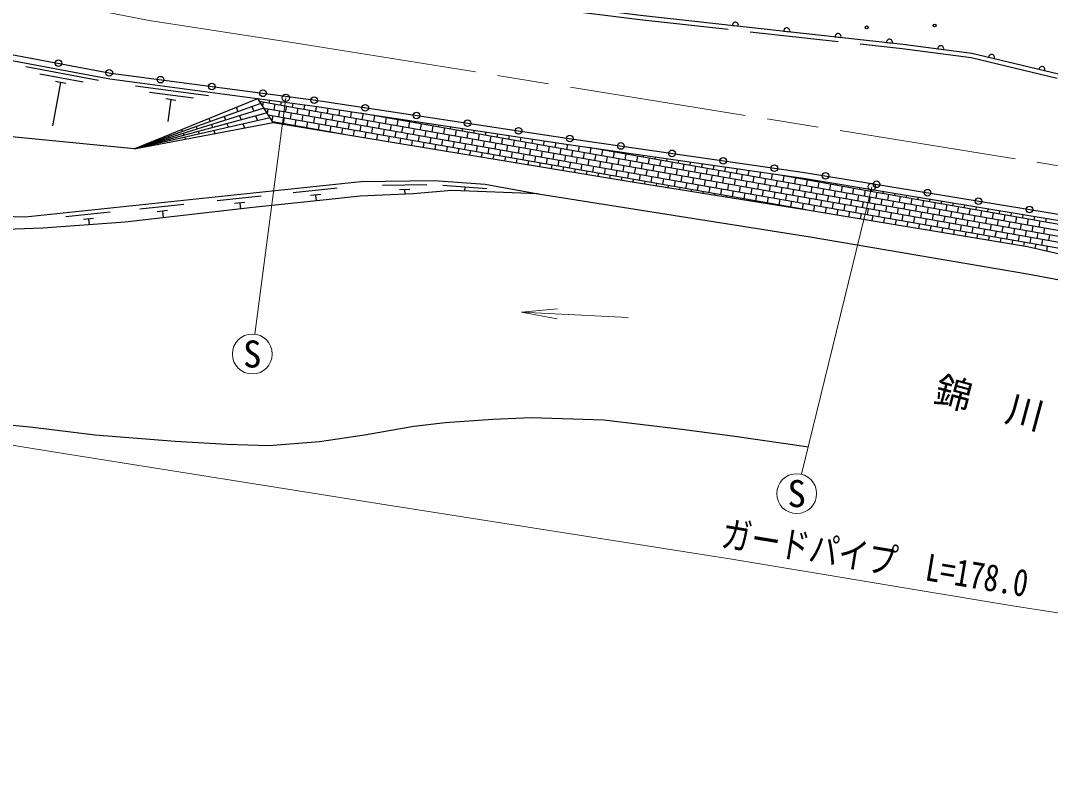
# Model space of a CAD drawing. Units: millimetres, scale not verified. Extents: x 40000 to 680000, y 20000 to 380000.
# Drawn here: x 401316 to 471056, y 259345 to 310804 of the extents above; entities that cross this region are included whole.
import ezdxf
from ezdxf.enums import TextEntityAlignment as Align

# ---------------------------------------------------------------- set-up
doc = ezdxf.new("R2010")
doc.units = ezdxf.units.MM
doc.header["$LTSCALE"] = 1000
doc.linetypes.add('CHAIN', pattern=[18.5, 12, -1.5, 3.5, -1.5])
doc.linetypes.add('DASHED', pattern=[7.5, 6, -1.5])
for name, color, linetype, lineweight in [('M-BGD', 7, 'Continuous', 25), ('M-BMK', 2, 'CHAIN', 13), ('M-BMK-HTXT', 7, 'Continuous', 13), ('M-STR-HTXT', 7, 'Continuous', 13), ('M-STR-STRC', 7, 'Continuous', 25)]:
    doc.layers.add(name, color=color, linetype=linetype, lineweight=lineweight)
doc.styles.add('ＭＳ ゴシック', font='')
doc.styles.get('ＭＳ ゴシック').set_extended_font_data('MS Gothic')

msp = doc.modelspace()

# ---------------------------------------------------------------- linework, layer by layer
at = {"layer": 'M-BGD'}
for p, q in [((449517, 310483), (449916, 310439)), ((452996, 310099), (453395, 310054)), ((456475, 309714), (456874, 309670)), ((459954, 309329), (460353, 309285)), ((463427, 308897), (463825, 308844)), ((466875, 308322), (467265, 308228)), ((406595, 306745), (401680, 307666)), ((405557, 306635), (402608, 307187)), ((470279, 307507), (470669, 307414)), ((404027, 306616), (403475, 303666)), ((404371, 306551), (403683, 306680)), ((414049, 305714), (409093, 306373)), ((409010, 302120), (417377, 305523)), ((413018, 305548), (410044, 305944)), ((411838, 305403), (411145, 305495)), ((418420, 303904), (417377, 305523)), ((417391, 305501), (417394, 305521)), ((417585, 305199), (409010, 302120)), ((417794, 304875), (409010, 302120)), ((411492, 305449), (411294, 303962)), ((415918, 304930), (416035, 304642)), ((416977, 304981), (417107, 304660)), ((417493, 305342), (419204, 305040)), ((417710, 305006), (417761, 305295)), ((417789, 304884), (419152, 304643)), ((418029, 304511), (418085, 304831)), ((418155, 305225), (418188, 305415)), ((418479, 304762), (418548, 305156)), ((418942, 305086), (418982, 305309)), ((419204, 305040), (458615, 298091)), ((419267, 304623), (419336, 305017)), ((419730, 304947), (419775, 305204)), ((420055, 304484), (420124, 304878)), ((420518, 304809), (420569, 305098)), ((421306, 304670), (421362, 304990)), ((422094, 304531), (422154, 304871)), ((418003, 304551), (409010, 302120)), ((418212, 304228), (409010, 302120)), ((414065, 304176), (414151, 303966)), ((415093, 304304), (415192, 304059)), ((416150, 304360), (416263, 304081)), ((417235, 304344), (417362, 304033)), ((418084, 304425), (419100, 304246)), ((418348, 304017), (418410, 304368)), ((418803, 304299), (418873, 304692)), ((419100, 304246), (454528, 297999)), ((419128, 303835), (419197, 304229)), ((419152, 304643), (458520, 297702)), ((419591, 304160), (419661, 304554)), ((419916, 303696), (419985, 304090)), ((420379, 304021), (420449, 304415)), ((420843, 304345), (420912, 304739)), ((421167, 303882), (421236, 304276)), ((421630, 304206), (421700, 304600)), ((421955, 303743), (422024, 304137)), ((422418, 304067), (422488, 304461)), ((422882, 304392), (422945, 304752)), ((423206, 303928), (423276, 304322)), ((423669, 304253), (423736, 304633)), ((423994, 303789), (424063, 304183)), ((424305, 304547), (458710, 298480)), ((424457, 304114), (424527, 304508)), ((424921, 304438), (424923, 304454)), ((425245, 303975), (425315, 304369)), ((425709, 304299), (425715, 304334)), ((426033, 303836), (426102, 304230)), ((426496, 304161), (426506, 304215)), ((426821, 303697), (426890, 304091)), ((427284, 304022), (427297, 304096)), ((412212, 303423), (412267, 303290)), ((413209, 303628), (413277, 303459)), ((414235, 303759), (414318, 303555)), ((415290, 303818), (415387, 303581)), ((416374, 303807), (416484, 303537)), ((418380, 303967), (419048, 303849)), ((418725, 303853), (418734, 303905)), ((419048, 303849), (423472, 303069)), ((419514, 303723), (419522, 303766)), ((420304, 303593), (420310, 303627)), ((420704, 303557), (420773, 303951)), ((421093, 303462), (421098, 303488)), ((421491, 303418), (421561, 303812)), ((422279, 303279), (422349, 303673)), ((422743, 303604), (422812, 303998)), ((423067, 303141), (423137, 303534)), ((423531, 303465), (423600, 303859)), ((423856, 303006), (423924, 303396)), ((424318, 303326), (424388, 303720)), ((424782, 303651), (424851, 304044)), ((425106, 303187), (425176, 303581)), ((425570, 303512), (425639, 303906)), ((425894, 303048), (425964, 303442)), ((426357, 303373), (426427, 303767)), ((427145, 303234), (427215, 303628)), ((427609, 303558), (427678, 303952)), ((427933, 303095), (428003, 303489)), ((428072, 303883), (428089, 303977)), ((428397, 303419), (428466, 303813)), ((428860, 303744), (428880, 303857)), ((429184, 303280), (429254, 303674)), ((429648, 303605), (429671, 303738)), ((429972, 303142), (430042, 303535)), ((430436, 303466), (430463, 303619)), ((430760, 303003), (430830, 303397)), ((431223, 303327), (431254, 303500)), ((432011, 303188), (432045, 303380)), ((411325, 302952), (411362, 302858)), ((411400, 302767), (411437, 302676)), ((412320, 303159), (412372, 303029)), ((412424, 302902), (412475, 302777)), ((413345, 303292), (413412, 303128)), ((414399, 303355), (414480, 303157)), ((421882, 303332), (421885, 303349)), ((422672, 303201), (422673, 303210)), ((423461, 303071), (423461, 303071)), ((424645, 302875), (424712, 303257)), ((425434, 302745), (425500, 303118)), ((426224, 302615), (426288, 302979)), ((426682, 302909), (426751, 303303)), ((427013, 302484), (427076, 302840)), ((427470, 302770), (427539, 303164)), ((427802, 302354), (427864, 302701)), ((428258, 302631), (428327, 303025)), ((428721, 302956), (428790, 303350)), ((429045, 302493), (429115, 302887)), ((429509, 302817), (429578, 303211)), ((429833, 302354), (429903, 302748)), ((430297, 302678), (430366, 303072)), ((431085, 302539), (431154, 302933)), ((431548, 302864), (431617, 303258)), ((431872, 302400), (431942, 302794)), ((432336, 302725), (432405, 303119)), ((432799, 303049), (432836, 303261)), ((433124, 302586), (433193, 302980)), ((433587, 302910), (433628, 303142)), ((433911, 302447), (433981, 302841)), ((434375, 302771), (434419, 303023)), ((434699, 302308), (434769, 302702)), ((435163, 302632), (435210, 302903)), ((435951, 302494), (436002, 302784)), ((409441, 302275), (409448, 302258)), ((409455, 302241), (409461, 302224)), ((410360, 302670), (410383, 302613)), ((410405, 302558), (410427, 302504)), ((410449, 302450), (410470, 302397)), ((428592, 302223), (428652, 302562)), ((429381, 302093), (429439, 302423)), ((430171, 301963), (430227, 302284)), ((430621, 302215), (430691, 302609)), ((430960, 301832), (431015, 302145)), ((431409, 302076), (431478, 302470)), ((431749, 301702), (431803, 302006)), ((432197, 301937), (432266, 302331)), ((432660, 302261), (432730, 302655)), ((432985, 301798), (433054, 302192)), ((433448, 302122), (433518, 302516)), ((433773, 301659), (433842, 302053)), ((434236, 301984), (434305, 302377)), ((435024, 301845), (435093, 302239)), ((435487, 302169), (435557, 302563)), ((435812, 301706), (435881, 302100)), ((436275, 302030), (436344, 302424)), ((436738, 302355), (436793, 302665)), ((437063, 301891), (437132, 302285)), ((437526, 302216), (437584, 302545)), ((437851, 301752), (437920, 302146)), ((438314, 302077), (438376, 302427)), ((438639, 301613), (438708, 302007)), ((439102, 301938), (439168, 302313)), ((439786, 302223), (458806, 298870)), ((439890, 301799), (439959, 302193)), ((440353, 302123), (440356, 302141)), ((440678, 301660), (440747, 302054)), ((441141, 301984), (441148, 302027)), ((432539, 301571), (432591, 301867)), ((433328, 301441), (433379, 301729)), ((434117, 301311), (434166, 301590)), ((434560, 301520), (434630, 301914)), ((434907, 301180), (434954, 301451)), ((435348, 301381), (435418, 301775)), ((435696, 301050), (435742, 301312)), ((436136, 301242), (436206, 301636)), ((436599, 301567), (436669, 301961)), ((436924, 301103), (436993, 301497)), ((437387, 301428), (437457, 301822)), ((437712, 300964), (437781, 301358)), ((438175, 301289), (438245, 301683)), ((438963, 301150), (439032, 301544)), ((439426, 301474), (439496, 301868)), ((439751, 301011), (439820, 301405)), ((440214, 301336), (440284, 301729)), ((441002, 301197), (441072, 301591)), ((441465, 301521), (441535, 301915)), ((441790, 301058), (441859, 301452)), ((441929, 301846), (441941, 301912)), ((442253, 301382), (442323, 301776)), ((442578, 300919), (442647, 301313)), ((442717, 301707), (442733, 301798)), ((443041, 301243), (443111, 301637)), ((443505, 301568), (443525, 301684)), ((443829, 301104), (443898, 301498)), ((444292, 301429), (444317, 301569)), ((444617, 300965), (444686, 301359)), ((445080, 301290), (445109, 301455)), ((445868, 301151), (445902, 301341)), ((436485, 300919), (436530, 301173)), ((437275, 300789), (437318, 301034)), ((438064, 300659), (438106, 300895)), ((438500, 300826), (438569, 301219)), ((438853, 300528), (438894, 300756)), ((439287, 300687), (439357, 301081)), ((439643, 300398), (439681, 300617)), ((440075, 300548), (440145, 300942)), ((440539, 300872), (440608, 301266)), ((440863, 300409), (440933, 300803)), ((441327, 300733), (441396, 301127)), ((441651, 300270), (441720, 300664)), ((442114, 300594), (442184, 300988)), ((442902, 300455), (442972, 300849)), ((443366, 300780), (443435, 301174)), ((443690, 300317), (443760, 300710)), ((444153, 300641), (444223, 301035)), ((444941, 300502), (445011, 300896)), ((445405, 300827), (445474, 301220)), ((445729, 300363), (445799, 300757)), ((446193, 300688), (446262, 301082)), ((446517, 300224), (446586, 300618)), ((446656, 301012), (446694, 301227)), ((446980, 300549), (447050, 300943)), ((447444, 300873), (447486, 301112)), ((447768, 300410), (447838, 300804)), ((448232, 300734), (448278, 300998)), ((448556, 300271), (448626, 300665)), ((449019, 300595), (449070, 300884)), ((449807, 300456), (449862, 300769)), ((450595, 300317), (450655, 300655)), ((440432, 300267), (440469, 300478)), ((441221, 300137), (441257, 300339)), ((442011, 300007), (442045, 300200)), ((442439, 300131), (442508, 300525)), ((442800, 299877), (442833, 300062)), ((443227, 299992), (443296, 300386)), ((443590, 299751), (443621, 299923)), ((444015, 299853), (444084, 300247)), ((444478, 300178), (444547, 300572)), ((444802, 299714), (444872, 300108)), ((445266, 300039), (445335, 300433)), ((445590, 299575), (445660, 299969)), ((446054, 299900), (446123, 300294)), ((446841, 299761), (446911, 300155)), ((447305, 300085), (447374, 300479)), ((447629, 299622), (447699, 300016)), ((448093, 299946), (448162, 300340)), ((448881, 299807), (448950, 300201)), ((449344, 300132), (449413, 300526)), ((449668, 299669), (449738, 300062)), ((450132, 299993), (450201, 300387)), ((450456, 299530), (450526, 299924)), ((450920, 299854), (450989, 300248)), ((451383, 300179), (451447, 300541)), ((451707, 299715), (451777, 300109)), ((452171, 300040), (452239, 300426)), ((452475, 300392), (458901, 299259)), ((452495, 299576), (452565, 299970)), ((452634, 300364), (452635, 300369)), ((452959, 299901), (453028, 300295)), ((453422, 300225), (453427, 300255)), ((453747, 299762), (453816, 300156)), ((454210, 300086), (454219, 300140)), ((454534, 299623), (454604, 300017)), ((454998, 299947), (455009, 300013)), ((422755, 299446), (419771, 299131)), ((428819, 299670), (425819, 299634)), ((427673, 299356), (426973, 299348)), ((427323, 299352), (427327, 299052)), ((432898, 299420), (429906, 299634)), ((431402, 299527), (431383, 299263)), ((444380, 299624), (444408, 299784)), ((445170, 299498), (445196, 299645)), ((445960, 299371), (445984, 299506)), ((446378, 299436), (446448, 299830)), ((446750, 299245), (446772, 299367)), ((447166, 299297), (447235, 299691)), ((447540, 299118), (447560, 299228)), ((447954, 299159), (448023, 299552)), ((448417, 299483), (448487, 299877)), ((448742, 299020), (448811, 299414)), ((449205, 299344), (449274, 299738)), ((449529, 298881), (449599, 299275)), ((449993, 299205), (450062, 299599)), ((450781, 299066), (450850, 299460)), ((451244, 299391), (451314, 299785)), ((451569, 298927), (451638, 299321)), ((452032, 299252), (452101, 299646)), ((452820, 299113), (452889, 299507)), ((453283, 299437), (453353, 299831)), ((453608, 298974), (453677, 299368)), ((454071, 299298), (454140, 299692)), ((454395, 298835), (454465, 299229)), ((454859, 299159), (454928, 299553)), ((455322, 299484), (455392, 299878)), ((455647, 299021), (455716, 299415)), ((455786, 299808), (455799, 299883)), ((456110, 299345), (456180, 299739)), ((456435, 298882), (456504, 299276)), ((456573, 299670), (456588, 299753)), ((456898, 299206), (456967, 299600)), ((457361, 299531), (457378, 299623)), ((457686, 299067), (457755, 299461)), ((458149, 299392), (458167, 299493)), ((458474, 298928), (458543, 299322)), ((458901, 299259), (472291, 296898)), ((458937, 299253), (458944, 299294)), ((459725, 299114), (459746, 299233)), ((417618, 298904), (414635, 298589)), ((421643, 299027), (420947, 298954)), ((421295, 298990), (421337, 298586)), ((448331, 298992), (448348, 299089)), ((449121, 298865), (449136, 298950)), ((449911, 298739), (449923, 298811)), ((450317, 298742), (450387, 299136)), ((450701, 298612), (450711, 298672)), ((451105, 298603), (451175, 298997)), ((451491, 298486), (451499, 298533)), ((451893, 298464), (451962, 298858)), ((452356, 298788), (452426, 299182)), ((452681, 298325), (452750, 298719)), ((453144, 298649), (453214, 299043)), ((453469, 298186), (453538, 298580)), ((453932, 298511), (454002, 298904)), ((454720, 298372), (454789, 298766)), ((455183, 298696), (455253, 299090)), ((455508, 298233), (455577, 298627)), ((455971, 298557), (456041, 298951)), ((456759, 298418), (456828, 298812)), ((457222, 298743), (457292, 299137)), ((457547, 298279), (457616, 298673)), ((458010, 298604), (458080, 298998)), ((458335, 298140), (458404, 298534)), ((458798, 298465), (458868, 298859)), ((458806, 298870), (472202, 296508)), ((459261, 298789), (459331, 299183)), ((459586, 298326), (459655, 298720)), ((460049, 298650), (460119, 299044)), ((460374, 298187), (460443, 298581)), ((460513, 298975), (460535, 299103)), ((460837, 298512), (460907, 298905)), ((461301, 298836), (461325, 298974)), ((461625, 298373), (461694, 298767)), ((462088, 298697), (462114, 298844)), ((462413, 298234), (462482, 298628)), ((462876, 298558), (462904, 298714)), ((463664, 298419), (463693, 298584)), ((407373, 297823), (404389, 297509)), ((412376, 298351), (409393, 298036)), ((411264, 297932), (410568, 297859)), ((410916, 297895), (410964, 297437)), ((416506, 298485), (415810, 298412)), ((416158, 298448), (416201, 298040)), ((452281, 298359), (452287, 298394)), ((453071, 298233), (453075, 298256)), ((453861, 298106), (453863, 298117)), ((454257, 298047), (454326, 298441)), ((455046, 297915), (455114, 298302)), ((455835, 297783), (455902, 298163)), ((456296, 298094), (456365, 298488)), ((456624, 297651), (456690, 298024)), ((457083, 297955), (457153, 298349)), ((457413, 297519), (457477, 297885)), ((457871, 297816), (457941, 298210)), ((458615, 298091), (472024, 295727)), ((458659, 297677), (458729, 298071)), ((458710, 298480), (472113, 296117)), ((459123, 298002), (459192, 298395)), ((459447, 297538), (459516, 297932)), ((459910, 297863), (459980, 298257)), ((460235, 297399), (460304, 297793)), ((460698, 297724), (460768, 298118)), ((461162, 298048), (461231, 298442)), ((461486, 297585), (461556, 297979)), ((461949, 297909), (462019, 298303)), ((462274, 297446), (462343, 297840)), ((462737, 297770), (462807, 298164)), ((463201, 298095), (463270, 298489)), ((463525, 297631), (463595, 298025)), ((463989, 297956), (464058, 298350)), ((464313, 297492), (464382, 297886)), ((464452, 298280), (464483, 298454)), ((464776, 297817), (464846, 298211)), ((465240, 298141), (465272, 298324)), ((465564, 297678), (465634, 298072)), ((466028, 298002), (466061, 298194)), ((466352, 297539), (466422, 297933)), ((466815, 297864), (466851, 298064)), ((467140, 297400), (467209, 297794)), ((467603, 297725), (467640, 297934)), ((468391, 297586), (468430, 297804)), ((406261, 297404), (405565, 297331)), ((405913, 297368), (405954, 296972)), ((458202, 297386), (458265, 297747)), ((458520, 297702), (471935, 295336)), ((458991, 297254), (459053, 297608)), ((459780, 297122), (459841, 297469)), ((460569, 296990), (460629, 297330)), ((461023, 297260), (461092, 297654)), ((461358, 296858), (461417, 297191)), ((461811, 297121), (461880, 297515)), ((462598, 296982), (462668, 297376)), ((463062, 297307), (463131, 297701)), ((463386, 296844), (463456, 297237)), ((463850, 297168), (463919, 297562)), ((464174, 296705), (464244, 297099)), ((464637, 297029), (464707, 297423)), ((465101, 297354), (465170, 297747)), ((465425, 296890), (465495, 297284)), ((465889, 297215), (465958, 297609)), ((466213, 296751), (466283, 297145)), ((466677, 297076), (466746, 297470)), ((467464, 296937), (467534, 297331)), ((467928, 297261), (467997, 297655)), ((468252, 296798), (468322, 297192)), ((468716, 297122), (468785, 297516)), ((469179, 297447), (469219, 297674)), ((469503, 296983), (469573, 297377)), ((469967, 297308), (470009, 297544)), ((470291, 296845), (470361, 297238)), ((470755, 297169), (470798, 297415)), ((462147, 296726), (462204, 297052)), ((462936, 296593), (462992, 296913)), ((463725, 296461), (463780, 296774)), ((464514, 296329), (464568, 296635)), ((464962, 296566), (465031, 296960)), ((465303, 296197), (465356, 296496)), ((465750, 296427), (465819, 296821)), ((466538, 296288), (466607, 296682)), ((467001, 296612), (467070, 297006)), ((467325, 296149), (467395, 296543)), ((467789, 296473), (467858, 296867)), ((468113, 296010), (468183, 296404)), ((468577, 296335), (468646, 296728)), ((469040, 296659), (469110, 297053)), ((469365, 296196), (469434, 296590)), ((469828, 296520), (469897, 296914)), ((470152, 296057), (470222, 296451)), ((470616, 296381), (470685, 296775)), ((466092, 296065), (466144, 296357)), ((466881, 295933), (466932, 296218)), ((467670, 295800), (467719, 296079)), ((468459, 295668), (468507, 295941)), ((468901, 295871), (468971, 296265)), ((469248, 295536), (469295, 295802)), ((469689, 295732), (469758, 296126)), ((470477, 295593), (470546, 295987)), ((470940, 295918), (471010, 296312)), ((470032, 295373), (470083, 295663)), ((470813, 295195), (470871, 295524))]:
    msp.add_line(p, q, dxfattribs=at)
at = {"layer": 'M-BGD', "linetype": 'DASHED'}
msp.add_lwpolyline([(412145, 314723), (421119, 313572), (430016, 312551), (443261, 310873), (461021, 308910), (465687, 308297), (471515, 306903)], dxfattribs=at)
at = {"layer": 'M-BGD'}
for points in [[(412446, 314987), (421155, 313870), (430052, 312849), (443297, 311171), (461057, 309207), (465742, 308593), (471605, 307190), (477703, 304789), (484653, 302716), (500131, 299295), (510968, 296549)], [(386377, 310785), (407367, 306855), (421244, 305008), (438257, 302444), (454337, 300124), (472351, 297159), (480703, 295370), (491340, 292834), (495416, 291685), (503775, 289057), (512583, 285107), (515482, 283600), (518192, 281952), (521245, 279957), (523611, 278241), (525964, 276239), (536028, 265338)], [(390122, 310491), (407431, 307250), (421300, 305404), (438315, 302840), (454398, 300519), (472425, 297552), (480791, 295761), (491440, 293221), (495531, 292069), (503917, 289432), (512757, 285468), (515678, 283949), (518406, 282290), (521472, 280286), (523858, 278556), (526242, 276528), (537004, 264869), (540384, 260726), (542184, 258252), (545534, 253071), (548457, 247220)], [(409010, 302120), (386157, 304353), (383449, 304541)], [(409010, 302120), (418420, 303904), (442595, 299910), (454848, 297948), (469506, 295493), (478089, 293535)], [(383274, 298343), (385296, 298005), (401636, 297520), (424350, 299916), (429327, 299977), (432776, 299730), (436366, 299065), (454780, 296148), (469503, 293662), (479725, 291741), (492436, 289570)], [(436366, 299065), (430515, 299297), (427903, 299080), (424304, 298905), (421588, 298613), (417038, 298136), (408404, 297142), (402811, 296754), (393437, 296417), (384404, 295917)], [(383143, 283446), (385070, 283152), (385611, 283129), (388476, 283385), (392952, 283870), (396211, 283889), (398733, 283613), (402146, 283271), (406371, 282740), (411780, 282313), (415291, 282114), (418136, 282023), (421560, 282297), (424597, 282749), (427948, 283329), (430069, 283589), (433295, 283820), (435889, 283912), (440812, 283756), (446097, 283142), (449675, 282655), (454667, 281943)]]:
    msp.add_lwpolyline(points, dxfattribs=at)
for centre, radius in [((458617, 310342), 100), ((463214, 310473), 100), ((403883, 307914), 225), ((407323, 307270), 225), ((410792, 306803), 225), ((414261, 306341), 225), ((417730, 305879), 225), ((421200, 305418), 225), ((424661, 304898), 225), ((428122, 304376), 225), ((431583, 303855), 225), ((435044, 303333), 225), ((438505, 302812), 225), ((441969, 302313), 225), ((445433, 301813), 225), ((448897, 301313), 225), ((452361, 300813), 225), ((455821, 300285), 225), ((459275, 299716), 225), ((462728, 299148), 225), ((466182, 298580), 225), ((469635, 298011), 225)]:
    msp.add_circle(centre, radius, dxfattribs=at)
for centre, start, end in [((449720, 310492), 344.73039, 182.65378), ((453199, 310108), 344.73039, 182.65378), ((456678, 309723), 344.73039, 182.65378), ((460157, 309339), 344.73039, 182.65378), ((463630, 308902), 343.5635, 181.48689), ((467077, 308306), 337.58255, 175.50594), ((470481, 307491), 337.58255, 175.50594)]:
    msp.add_arc(centre, 203, start, end, dxfattribs=at)
at = {"layer": 'M-BMK'}
msp.add_lwpolyline([(372985, 320105), (376115, 318864), (380621, 317496), (390289, 314917), (400136, 312742), (410023, 310814), (420281, 309230), (471876, 300932), (493700, 297383), (496563, 296832), (502128, 295320), (507086, 293664), (511474, 291884), (515928, 289669), (520500, 287036), (525688, 283545), (532451, 278131), (536709, 273950), (540259, 269910), (543985, 265175), (546403, 261608), (548867, 257283), (550749, 253656), (552857, 249172)], dxfattribs=at)
at = {"layer": 'M-BMK-HTXT'}
for q in [(437685, 291283), (437650, 290601), (442466, 290698)]:
    msp.add_line((435240, 291065), q, dxfattribs=at)
at = {"layer": 'M-STR-HTXT'}
for p, q in [((419273, 305569), (417181, 289561)), ((458970, 299543), (454210, 280077))]:
    msp.add_line(p, q, dxfattribs=at)
msp.add_lwpolyline([(384487, 284677), (403668, 281572), (426074, 278013), (449481, 274320), (468345, 271194), (477494, 269777), (479978, 269356), (482407, 268728), (485124, 267887), (487995, 266875), (490394, 265956), (493982, 264422), (496641, 263033), (499597, 261573), (503299, 259219), (506488, 257188), (510023, 254433), (512724, 252293), (515464, 249710), (518259, 246957), (520418, 244662), (522552, 242185), (524530, 239682), (526036, 237274)], dxfattribs=at)
for centre in [(417006, 288223), (453877, 278769)]:
    msp.add_circle(centre, 1350, dxfattribs=at)
at = {"layer": 'M-STR-STRC'}
for centre in [(419273, 305569), (458970, 299543)]:
    msp.add_circle(centre, 250, dxfattribs=at)

# ---------------------------------------------------------------- texts
at = {"layer": 'M-BMK-HTXT', "style": 'ＭＳ ゴシック'}
msp.add_text('錦  川', height=1833, rotation=345, dxfattribs=at).set_placement((466923, 284921), align=Align.MIDDLE_CENTER)
at = {"layer": 'M-STR-HTXT', "style": 'ＭＳ ゴシック'}
for p in [(417006, 288223), (453877, 278769)]:
    msp.add_text('S', height=1833, dxfattribs=at).set_placement(p, align=Align.MIDDLE_CENTER)
at = {"layer": 'M-STR-HTXT', "style": 'ＭＳ ゴシック', "width": 0.8}
msp.add_text('ガードパイプ\u3000L=178.0', height=1833, rotation=350.59, dxfattribs=at).set_placement((458944, 272942), align=Align.BOTTOM_CENTER)

doc.saveas('drawing.dxf')
